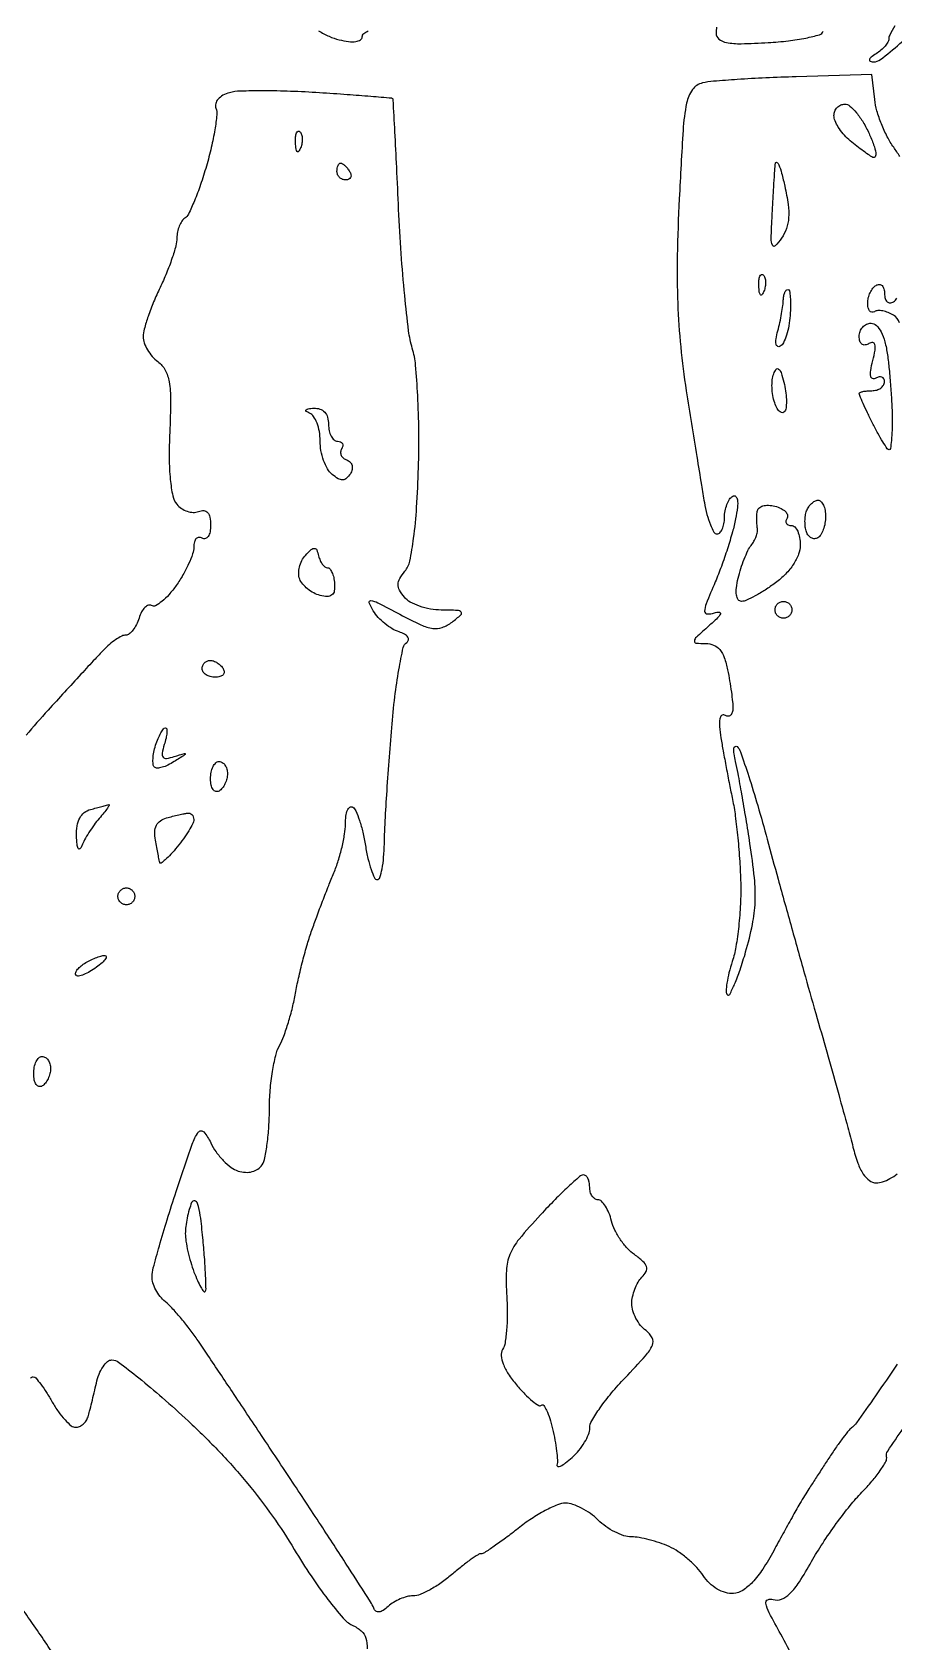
# Model space of a CAD drawing. Extents: x 0 to 102, y 0 to 135.
# Drawn here: x 46.43 to 55.08, y 51.65 to 67.81 of the extents above; entities that cross this region are included whole.
import ezdxf

# ---------------------------------------------------------------- set-up
doc = ezdxf.new("R2010")
doc.units = 0
doc.header["$MEASUREMENT"] = 0

msp = doc.modelspace()

# ---------------------------------------------------------------- linework, layer by layer
for points in [[(53.30326, 67.862001, 0.042659), (53.298, 67.800461, 0.227609), (53.326741, 67.740595, 0.124594), (53.402436, 67.70609, 0.050309), (53.54867, 67.694476, 0.009058), (53.821884, 67.705244, 0.014704), (54.024659, 67.722912, 0.022017), (54.200126, 67.751291, 0.018236), (54.337714, 67.785084, 0.24783), (54.373849, 67.819647, -0.216943)], [(55.092036, 67.874335, 0.010131), (55.042082, 67.780565, 0.117349), (55.032431, 67.740364, -0.136122), (55.023746, 67.70929, -0.042612), (54.995062, 67.669809, -0.039004), (54.953973, 67.629215, -0.034428), (54.9054, 67.59361, 0.022286), (54.854212, 67.557964, 0.164436), (54.837837, 67.533612, 0.404588), (54.846505, 67.517853, 0.071783), (54.883188, 67.512095, 0.173005), (54.947908, 67.534281, 0.006889), (55.14382, 67.694872, 0.011444), (55.372314, 67.896619, 0.007772)], [(49.304724, 67.823884, 0.029191), (49.412342, 67.76839, 0.043947), (49.51215, 67.734216, 0.028734), (49.60688, 67.716527, 0.06263), (49.680666, 67.716376, 0.104926), (49.727588, 67.73256, 0.263233), (49.7448, 67.762988, -0.22098), (49.760132, 67.795984, -0.077222), (49.80596, 67.823875, -0.058719)], [(55.143947, 66.561372, 0.015673), (55.082003, 66.654403, -0.03613), (55.01794, 66.759707, -0.023906), (54.959347, 66.888651, -0.024081), (54.914227, 67.020138, -0.042325), (54.891653, 67.132763), (54.8631, 67.3839), (54.1017, 67.362147, 0.004217), (53.797129, 67.350875, 0.005108), (53.511683, 67.334975, 0.004356), (53.271947, 67.317065, 0.034734), (53.162332, 67.300193, 0.183598), (53.061433, 67.233318, 0.106341), (53.00261, 67.098141, 0.034141), (52.966944, 66.825978, 0.003057), (52.928396, 66.137546, 0.008036), (52.909107, 65.566231, 0.013571), (52.913641, 65.087092, 0.015214), (52.942938, 64.650647, 0.014667), (52.998929, 64.2114, 0.000554), (53.051398, 63.880436, 0.000559), (53.104443, 63.550595, 0.000544), (53.151282, 63.263382, 0.002269), (53.180484, 63.09045, 0.021143), (53.206915, 62.968892, 0.032184), (53.240966, 62.866392, 0.03354), (53.277264, 62.791656, 0.269132), (53.309069, 62.7732, 0.208514), (53.337182, 62.785457, 0.082059), (53.361, 62.821436, 0.062521), (53.377204, 62.874543, 0.04284), (53.3826, 62.937407, -0.046211), (53.388772, 63.00404, -0.046014), (53.407077, 63.068506, -0.050004), (53.433962, 63.121621, -0.112657), (53.465926, 63.153113, -0.332665), (53.495082, 63.150519, -0.180435), (53.512688, 63.116926, -0.061536), (53.512902, 63.040778, -0.018221), (53.494699, 62.925456, -0.020564), (53.463199, 62.793372, -0.009453), (53.411899, 62.624023, -0.009344), (53.351138, 62.447629, -0.012768), (53.289434, 62.291309, 0.005039), (53.198928, 62.072012, 0.089428), (53.18356, 61.997336, 0.415537), (53.208988, 61.970747, 0.081083), (53.281811, 61.98114, -0.077228), (53.33027, 61.988435, -0.537518), (53.34109, 61.971907, -0.099519), (53.311875, 61.929673, -0.011029), (53.225178, 61.849681, 0.005778), (53.100716, 61.737242, 0.163044), (53.080081, 61.699587, 0.439308), (53.096548, 61.677917, 0.023292), (53.193453, 61.6734, -0.098774), (53.273529, 61.657425, -0.120831), (53.334848, 61.61231, -0.089542), (53.380538, 61.532025, -0.035359), (53.414325, 61.409025, -0.007804), (53.434566, 61.29891, -0.007485), (53.451668, 61.186673, -0.007441), (53.463794, 61.087247, -0.026626), (53.4672, 61.023332, -0.071909), (53.46104, 60.980721, -0.147614), (53.442723, 60.952779, -0.188998), (53.415547, 60.943657, -0.126627), (53.383874, 60.953513, 0.332591), (53.354192, 60.950876, 0.171218), (53.33528, 60.916332, 0.062074), (53.332391, 60.839861, 0.019429), (53.346726, 60.725856, 0.003768), (53.369424, 60.594786, 0.001883), (53.400013, 60.429297, 0.001869), (53.432965, 60.258214, 0.002757), (53.463281, 60.1083, -0.018728), (53.491144, 59.943608, -0.008122), (53.516398, 59.72284, -0.008024), (53.53569, 59.486958, -0.010564), (53.545278, 59.271294, -0.01768), (53.542721, 59.059165, -0.014678), (53.525408, 58.83408, -0.014931), (53.497303, 58.628669, -0.038252), (53.461318, 58.483076, 0.017672), (53.428034, 58.368807, 0.02513), (53.407245, 58.265105, 0.023132), (53.398704, 58.181109, 0.213268), (53.411462, 58.147738, 0.509223), (53.435828, 58.151586, 0.016946), (53.484364, 58.255136, 0.019616), (53.53913, 58.398373, 0.010765), (53.595431, 58.577557, 0.020543), (53.663527, 58.853634, 0.040232), (53.690692, 59.078303, 0.035581), (53.683091, 59.321658, 0.012825), (53.638861, 59.6653, 0.002519), (53.59887, 59.91519, 0.002672), (53.557117, 60.159794, 0.002545), (53.518967, 60.370035, 0.012253), (53.493723, 60.489, -0.02147), (53.47879, 60.566367, -0.063724), (53.477687, 60.620291, -0.225306), (53.490152, 60.640621, -0.343939), (53.509801, 60.638948, -0.124188), (53.543885, 60.58649, -0.00383), (53.62589, 60.340194, -0.007303), (53.716679, 60.045809, -0.004965), (53.811751, 59.708348, 0.001235), (53.921177, 59.308533, 0.000685), (54.056564, 58.821219, 0.000683), (54.195022, 58.328083, 0.001102), (54.31439, 57.9087, -0.001027), (54.423364, 57.52605, -0.001051), (54.529935, 57.145846, -0.001018), (54.621099, 56.81535, -0.004406), (54.673094, 56.61855, 0.023763), (54.722206, 56.458083, 0.057901), (54.777058, 56.347426, 0.087644), (54.838255, 56.281829, 0.162726), (54.906541, 56.259, 0.082861), (54.970268, 56.269634, 0.042028), (55.044901, 56.30249, 0.040239), (55.118163, 56.350398, 0.047694)], [(55.117867, 54.439427, -0.003296), (54.898562, 54.12108, -0.001234), (54.707601, 53.849183, -0.081816), (54.667675, 53.808664, 0.063628), (54.634347, 53.777203, 0.008712), (54.57486, 53.702072, 0.009895), (54.507378, 53.61, 0.008217), (54.439172, 53.5095, 0.000872), (54.369255, 53.402336, 0.000767), (54.296627, 53.290216, 0.00077), (54.231396, 53.188834, 0.002319), (54.187326, 53.119401, 0.010247), (54.140668, 53.041638, 0.002049), (54.060863, 52.900897, 0.002165), (53.969339, 52.736273, 0.002018), (53.877053, 52.566957, -0.020671), (53.766754, 52.381411, -0.044061), (53.663774, 52.250283, -0.059869), (53.566443, 52.168734, -0.126321), (53.473779, 52.137357, -0.09097), (53.394046, 52.145861, -0.06125), (53.309866, 52.182452, -0.057309), (53.231401, 52.241716, -0.057409), (53.168489, 52.317211, 0.044088), (53.10444, 52.398363, 0.027029), (53.016085, 52.482418, 0.026987), (52.918832, 52.55673, 0.042771), (52.827533, 52.608161, 0.024759), (52.733385, 52.645549, 0.019176), (52.627654, 52.677119, 0.019544), (52.526491, 52.69897, 0.043439), (52.448019, 52.7058, -0.079343), (52.372574, 52.717848, -0.03794), (52.281631, 52.755502, -0.036381), (52.190534, 52.810248, -0.042911), (52.1136, 52.875, 0.041107), (52.037228, 52.93975, 0.035834), (51.947817, 52.994497, 0.037508), (51.859303, 53.032214, 0.08214), (51.786833, 53.0442, 0.098408), (51.705567, 53.028049, 0.024171), (51.581737, 52.969646, 0.023816), (51.443732, 52.887547, 0.021808), (51.3099, 52.7904, -0.007336), (51.183777, 52.693154, -0.010557), (51.069127, 52.611123, -0.006629), (50.971423, 52.546175, -0.143836), (50.938717, 52.536497, 0.145113), (50.907455, 52.527161, 0.009849), (50.829915, 52.474326, 0.013458), (50.739025, 52.405983, 0.009657), (50.641091, 52.324997, -0.025308), (50.536769, 52.244087, -0.026718), (50.426622, 52.175698, -0.027623), (50.32597, 52.127451, -0.098252), (50.256161, 52.1136, 0.062243), (50.194718, 52.105921, 0.037464), (50.124979, 52.082536, 0.037005), (50.058058, 52.048339, 0.052521), (50.004945, 52.00785, -0.040517), (49.954622, 51.967547, -0.118674), (49.913289, 51.95208, -0.195871), (49.881866, 51.960609, -0.14132), (49.85999, 51.990105, 0.052993), (49.828721, 52.052707, 0.000791), (49.607242, 52.397703, 0.002138), (49.347561, 52.797042, 0.00141), (49.045715, 53.254092, 0.000334), (48.733389, 53.723445, 0.00041), (48.44122, 54.161092, 0.000339), (48.195099, 54.528568, 0.002986), (48.085165, 54.690371, 0.013386), (48.006453, 54.798433, 0.011493), (47.918079, 54.907877, 0.011643), (47.833216, 55.003556, 0.032319), (47.767915, 55.065293, -0.053434), (47.715381, 55.119328, -0.044189), (47.671609, 55.186693, -0.046012), (47.642414, 55.256536, -0.083837), (47.634013, 55.317609, -0.056741), (47.646681, 55.405008, -0.004734), (47.707101, 55.626089, -0.006263), (47.785188, 55.888943, -0.004794), (47.876907, 56.1744, -0.002732), (48.037068, 56.648255, -0.071791), (48.098287, 56.767372, -0.483214), (48.153202, 56.770256, -0.071241), (48.223933, 56.662476, 0.04452), (48.277713, 56.570162, 0.038343), (48.349485, 56.483753, 0.040148), (48.427428, 56.415286, 0.083489), (48.499201, 56.378473, 0.063109), (48.571594, 56.365204, 0.077073), (48.640033, 56.371975, 0.085378), (48.697657, 56.397902, 0.103588), (48.738866, 56.440297, 0.092544), (48.767227, 56.511259, 0.016313), (48.790621, 56.653479, 0.017181), (48.807072, 56.824221, 0.014704), (48.812905, 57.004812, -0.019722), (48.820769, 57.190538, -0.019214), (48.843251, 57.376702, -0.019525), (48.87564, 57.538434, -0.065126), (48.914391, 57.639312, 0.035961), (48.957051, 57.733584, 0.01401), (49.002759, 57.869223, 0.013784), (49.04423, 58.019393, 0.016645), (49.074522, 58.1625, -0.012052), (49.105057, 58.313588, -0.007598), (49.147616, 58.488474, -0.007628), (49.194728, 58.659261, -0.013879), (49.23918, 58.797, -0.004201), (49.287664, 58.930515, -0.002546), (49.347169, 59.08773, -0.00255), (49.407821, 59.243175, -0.004489), (49.459749, 59.37092, 0.023167), (49.504113, 59.492929, 0.01773), (49.541569, 59.629882, 0.018041), (49.567494, 59.760848, 0.039859), (49.5756, 59.862363, -0.033005), (49.580806, 59.941147, -0.070097), (49.597187, 59.999893, -0.135402), (49.621292, 60.029637, -0.302265), (49.649088, 60.030568, -0.154052), (49.680785, 59.993804, -0.021409), (49.716972, 59.898536, -0.022848), (49.750776, 59.7785, -0.017567), (49.776987, 59.644875, 0.017404), (49.802523, 59.514469, 0.027136), (49.834419, 59.404556, 0.025467), (49.867918, 59.322504, 0.290875), (49.89609, 59.3046, 0.328997), (49.921722, 59.323513, 0.026234), (49.943582, 59.410218, 0.02745), (49.9599, 59.526325, 0.016916), (49.966923, 59.66415, -0.009078), (49.973641, 59.854698, -0.002499), (49.991148, 60.154169, -0.002525), (50.014396, 60.493329, -0.002636), (50.040763, 60.8274, -0.009058), (50.072733, 61.139293, -0.013448), (50.112998, 61.410935, -0.008508), (50.156019, 61.633348, -0.198817), (50.191608, 61.685301, 0.191672), (50.209138, 61.710151, 0.21964), (50.203496, 61.738446, 0.114113), (50.170724, 61.766863, 0.044971), (50.115319, 61.790106, -0.059363), (50.046954, 61.821122, -0.034589), (49.973238, 61.873046, -0.034125), (49.905627, 61.936163, -0.048361), (49.855531, 62.001395, -0.044398), (49.814291, 62.082681, -0.573086), (49.83109, 62.104325, -0.086069), (49.900128, 62.082839, -0.003812), (50.123213, 61.966396, 0.012818), (50.33446, 61.86093, 0.072588), (50.454624, 61.824744, 0.125951), (50.547824, 61.834378, 0.073851), (50.646773, 61.888565, 0.016081), (50.736029, 61.960834, 0.420869), (50.73774, 61.988722, 0.202642), (50.702007, 62.005347, 0.006363), (50.537709, 62.009109, -0.042522), (50.428686, 62.019516, -0.039224), (50.319904, 62.048287, -0.041587), (50.226973, 62.089798, -0.093988), (50.1678, 62.1387, -0.04733), (50.119847, 62.209074, -0.131174), (50.105572, 62.266737, -0.126627), (50.121734, 62.325114, -0.042707), (50.172516, 62.398183, 0.122727), (50.222233, 62.501502, 0.018321), (50.261021, 62.73073, 0.017097), (50.291021, 63.0397, 0.008265), (50.309325, 63.436661, 0.009656), (50.313096, 63.805039, 0.010527), (50.302314, 64.162804, 0.010051), (50.280516, 64.468088, 0.050097), (50.24786, 64.636529, -0.041864), (50.210705, 64.81264, -0.006488), (50.171087, 65.167212, -0.007194), (50.135723, 65.587676, -0.006203), (50.110415, 66.0303, 0.000818), (50.090818, 66.452819, 0.001342), (50.07268, 66.810482, 0.000117), (50.055497, 67.130827, 0.166342), (50.051054, 67.141839, 0.196391), (50.040805, 67.147042, 0.000305), (49.830881, 67.164156, 0.002321), (49.594523, 67.182175, 0.001423), (49.315786, 67.201327, 0.007336), (49.025075, 67.21619, 0.008806), (48.751245, 67.221339, 0.007729), (48.521098, 67.218055, 0.056573), (48.41219, 67.202402, 0.059614), (48.346024, 67.176367, 0.088934), (48.297458, 67.137784, 0.11443), (48.273119, 67.092609, 0.159511), (48.2754, 67.04708, -0.118221), (48.284336, 66.979289, -0.014778), (48.264397, 66.831212, -0.01673), (48.229075, 66.654103, -0.013151), (48.179398, 66.46478, -0.011705), (48.120893, 66.279799, -0.015873), (48.058929, 66.115911, -0.012789), (48.000367, 65.984348, -0.1442), (47.962651, 65.942271, 0.108644), (47.932339, 65.912877, 0.050804), (47.906821, 65.864198, 0.046985), (47.889458, 65.805456, 0.048413), (47.8836, 65.745098, -0.066318), (47.873035, 65.665794, -0.015582), (47.833897, 65.537476, -0.015784), (47.779168, 65.391532, -0.014936), (47.7144, 65.246577, 0.014412), (47.649631, 65.102027, 0.015459), (47.594902, 64.957295, 0.01516), (47.555655, 64.830544, 0.067594), (47.5452, 64.753563, 0.084944), (47.555901, 64.691032, 0.04806), (47.588385, 64.621126, 0.04619), (47.635968, 64.554947, 0.055995), (47.692214, 64.503253, -0.11246), (47.765451, 64.41898, -0.081501), (47.805745, 64.300889, -0.043828), (47.820297, 64.116096, -0.009287), (47.811375, 63.792821, 0.013056), (47.806175, 63.533546, 0.022894), (47.817292, 63.319281, 0.025453), (47.841831, 63.155267, 0.123958), (47.882046, 63.071173, 0.073427), (47.92874, 63.02926, 0.066589), (47.987089, 63.000937, 0.070014), (48.047772, 62.98995, 0.101783), (48.101285, 62.99878, -0.105931), (48.154147, 63.007058, -0.200754), (48.192264, 62.988552, -0.138042), (48.215096, 62.94107, -0.043496), (48.222, 62.861858, -0.045252), (48.215963, 62.795288, -0.098486), (48.197149, 62.747801, -0.176605), (48.169376, 62.726792, -0.216175), (48.1374, 62.7309, 0.151072), (48.105315, 62.739219, 0.191593), (48.077651, 62.726707, 0.131121), (48.058957, 62.693022, 0.061556), (48.0528, 62.643203, -0.082038), (48.041185, 62.57289, -0.024755), (48.001197, 62.47187, -0.024074), (47.944367, 62.361243, -0.024025), (47.877131, 62.256515, -0.026341), (47.804593, 62.165228, -0.040556), (47.731903, 62.095359, -0.048038), (47.668643, 62.053136, -0.267658), (47.629422, 62.054334, 0.226653), (47.597726, 62.057764, 0.112097), (47.562654, 62.035715, 0.075356), (47.529257, 61.99047, 0.044557), (47.50329, 61.928428, -0.039423), (47.476773, 61.863205, -0.049463), (47.441911, 61.808063, -0.057809), (47.404409, 61.770012, -0.170932), (47.370299, 61.758, 0.120751), (47.330357, 61.748211, 0.028685), (47.271087, 61.712841, 0.027862), (47.205821, 61.663113, 0.024359), (47.14335, 61.604269, 0.004449), (47.061414, 61.517659, 0.000933), (46.919654, 61.364546, 0.000978), (46.755861, 61.186272, 0.000926), (46.589731, 61.004068, 0.008702), (46.36942, 60.75289, 0.05756)], [(55.139407, 64.891204, 0.181312), (55.078639, 64.970019, 0.045303), (55.026639, 64.996087, 0.048746), (54.972044, 65.011594, 0.054269), (54.922957, 65.01508, 0.129731), (54.888289, 65.004525, -0.179761), (54.862743, 64.999404, -0.187901), (54.840625, 65.012344, -0.115014), (54.825656, 65.044061, -0.053034), (54.8208, 65.089714, -0.059645), (54.827075, 65.142134, -0.050746), (54.845651, 65.194696, -0.053126), (54.873006, 65.239589, -0.091204), (54.9054, 65.2689, -0.146489), (54.937497, 65.27753, -0.191582), (54.965149, 65.265617, -0.134005), (54.983828, 65.232914, -0.063222), (54.99, 65.1843, 0.068228), (54.996622, 65.135995, 0.142139), (55.016466, 65.103981, 0.190532), (55.045876, 65.093013, 0.1343), (55.080096, 65.103097, 0.140663), (55.113723, 65.140093, 0.048627)], [(46.415628, 54.298438, -0.262388), (46.441571, 54.312665, -0.217961), (46.466267, 54.301015, -0.014389), (46.516484, 54.237891, -0.01872), (46.573249, 54.155941, -0.012757), (46.631815, 54.058865, 0.025267), (46.693676, 53.961897, 0.03258), (46.760384, 53.879997, 0.03423), (46.822811, 53.821405, 0.173014), (46.86712, 53.8056, 0.105046), (46.904415, 53.813523, 0.072226), (46.941093, 53.836664, 0.068202), (46.971607, 53.87093, 0.073258), (46.990889, 53.91135, 0.011017), (47.006776, 53.967269, 0.003177), (47.028873, 54.054377, 0.003194), (47.052539, 54.152923, 0.003398), (47.074446, 54.24975, -0.04087), (47.101736, 54.338791, -0.053392), (47.141476, 54.414059, -0.064304), (47.186885, 54.46574, -0.18235), (47.231048, 54.4824, -0.16364), (47.296957, 54.460236, -0.006513), (47.499778, 54.302228, -0.010889), (47.736661, 54.104063, -0.007426), (47.997549, 53.86905, -0.015628), (48.311996, 53.558371, -0.017504), (48.594294, 53.239842, -0.018127), (48.844497, 52.913375, -0.019801), (49.062712, 52.5789, 0.012846), (49.23048, 52.313765, 0.016022), (49.400257, 52.0769, 0.01432), (49.55295, 51.889068, 0.107193), (49.644076, 51.820365, -0.071145), (49.734627, 51.761748, -0.141424), (49.780588, 51.690556, -0.089491), (49.792858, 51.58318, -0.017873)], [(54.077523, 51.474769, 0.019024), (53.947837, 51.729056, -0.006849), (53.832081, 51.942995, -0.067468), (53.797276, 52.039081, -0.366851), (53.816396, 52.074892, -0.172815), (53.872687, 52.076858, 0.175805), (53.954546, 52.080194, 0.098161), (54.038753, 52.135903, 0.054338), (54.134823, 52.254205, 0.015348), (54.257646, 52.45781, -0.016876), (54.368935, 52.641026, -0.012032), (54.505225, 52.838681, -0.012168), (54.644473, 53.02107, -0.025258), (54.763438, 53.154834, 0.018), (54.86387, 53.264513, 0.024546), (54.945662, 53.370701, 0.022895), (55.003235, 53.462233, 0.184733), (55.010541, 53.510459, -0.205415), (55.021511, 53.567446, -0.004981), (55.177511, 53.792877, -0.01005)], [(46.678343, 51.471693, 0.005452), (46.560758, 51.6516, 0.004839), (46.434578, 51.836245, 0.004862), (46.317786, 52.000229, 0.014838)]]:
    msp.add_lwpolyline(points, format="xyb")
for points in [[(54.591674, 67.0878, -0.181343), (54.64253, 67.068728, -0.040921), (54.708017, 67.001385, -0.037321), (54.775224, 66.906248, -0.028722), (54.834287, 66.793621, -0.017175), (54.880908, 66.680593, -0.049364), (54.902553, 66.598644, -0.156521), (54.896666, 66.559945, -0.429338), (54.873063, 66.552689, -0.023422), (54.826678, 66.581749, -0.008211), (54.762788, 66.627643, -0.008132), (54.694066, 66.680498, -0.009424), (54.63045, 66.73308, -0.039716), (54.5738, 66.790135, -0.037877), (54.52589, 66.856301, -0.040288), (54.492794, 66.921377, -0.097795), (54.4824, 66.974012, -0.094979), (54.490725, 67.017445, -0.096898), (54.514499, 67.054375, -0.098841), (54.549977, 67.079097, -0.103252)], [(49.119113, 66.811087, -0.126455), (49.135461, 66.783429, -0.060344), (49.142158, 66.742372, -0.05415), (49.138992, 66.695203, -0.051402), (49.125791, 66.648938, -0.054073), (49.107048, 66.613687, -0.470617), (49.09163, 66.612228, -0.168741), (49.079674, 66.636911, -0.018894), (49.074679, 66.70005, -0.028489), (49.075609, 66.758947, -0.077125), (49.084976, 66.799554, -0.208169), (49.100597, 66.814997, -0.296942)], [(49.528307, 66.4956, -0.151918), (49.546135, 66.490055, -0.038439), (49.570014, 66.470749, -0.035638), (49.595143, 66.443383, -0.029505), (49.6179, 66.411, -0.082592), (49.631141, 66.378674, -0.161196), (49.628509, 66.351251, -0.182303), (49.610621, 66.333023, -0.108972), (49.580593, 66.3264, -0.093332), (49.546393, 66.33284, -0.09642), (49.517318, 66.351251, -0.099167), (49.497858, 66.37872, -0.105053), (49.491, 66.411, -0.042167), (49.493736, 66.443389, -0.061769), (49.501959, 66.470749, -0.081139), (49.514041, 66.489301, -0.210953)], [(53.988799, 66.263152, -0.020193), (54.021914, 66.08111, -0.050884), (54.027011, 65.946627, -0.067729), (54.005227, 65.838639, -0.069288), (53.955461, 65.741308, -0.039444), (53.892823, 65.665393, -0.542824), (53.863787, 65.671054, -0.104272), (53.851902, 65.73795, -0.004656), (53.861641, 65.973756, -0.001577), (53.870276, 66.134266, -0.001725), (53.879683, 66.289962, -0.001612), (53.88862, 66.4231, -0.008625), (53.894979, 66.4956, -0.55173), (53.908808, 66.502412, -0.160495), (53.928042, 66.479665, -0.030722), (53.956877, 66.393286, -0.010113)], [(53.772113, 65.372888, -0.126455), (53.788461, 65.345229, -0.060344), (53.795158, 65.304172, -0.05415), (53.791992, 65.257003, -0.051402), (53.778791, 65.210737, -0.054073), (53.760048, 65.175487, -0.470617), (53.74463, 65.174028, -0.168741), (53.732674, 65.198711, -0.018894), (53.727679, 65.26185, -0.028489), (53.728609, 65.320747, -0.077125), (53.737976, 65.361354, -0.208169), (53.753597, 65.376797, -0.296942)], [(54.018444, 65.2266, -0.359842), (54.034532, 65.2133, -0.024473), (54.043443, 65.150157, -0.026146), (54.046719, 65.06614, -0.015688), (54.042259, 64.966368, -0.026664), (54.02883, 64.863146, -0.031976), (54.004919, 64.768157, -0.033642), (53.974971, 64.692695, -0.144026), (53.942988, 64.657039, -0.270547), (53.917126, 64.656389, -0.230779), (53.9012, 64.678989, -0.080181), (53.901188, 64.732795, -0.02542), (53.918018, 64.811521, 0.010911), (53.938956, 64.897219, 0.009969), (53.956828, 64.986363, 0.010027), (53.969604, 65.066612, 0.031735), (53.973645, 65.12085, -0.039354), (53.977282, 65.161342, -0.058179), (53.987281, 65.195536, -0.076118), (54.001651, 65.218836, -0.22)], [(54.855664, 64.8882, -0.197128), (54.90812, 64.866683, -0.079104), (54.95495, 64.803042, -0.055832), (54.993216, 64.702888, -0.02868), (55.019421, 64.57095, -0.010129), (55.036612, 64.426513, -0.006004), (55.051545, 64.2537, -0.006007), (55.062305, 64.08087, -0.010282), (55.066581, 63.93645, -0.009916), (55.065268, 63.814812, -0.016432), (55.058757, 63.712392, -0.010353), (55.049154, 63.630725, -0.374417), (55.03592, 63.6192, -0.249297), (55.017765, 63.628852, -0.008816), (54.973144, 63.697572, -0.014473), (54.922731, 63.783748, -0.009409), (54.869296, 63.885998, -0.004086), (54.818298, 63.990352, -0.00599), (54.775297, 64.083031, -0.003068), (54.74038, 64.162004, -0.102902), (54.7362, 64.182098, -0.305901), (54.743875, 64.193469, -0.039124), (54.773477, 64.202792, -0.034977), (54.814464, 64.209281, -0.021774), (54.8631, 64.2114, 0.06887), (54.911603, 64.218113, 0.085131), (54.952723, 64.237718, 0.099915), (54.980218, 64.266828, 0.140337), (54.99, 64.300993, 0.114978), (54.983054, 64.330798, 0.185132), (54.964153, 64.348293, 0.156436), (54.935648, 64.3503, 0.07854), (54.902009, 64.336204, -0.221137), (54.870175, 64.33242, -0.278369), (54.851173, 64.35449, -0.084412), (54.851207, 64.414017, -0.019228), (54.872047, 64.51303, 0.016886), (54.894964, 64.619431, 0.10077), (54.893693, 64.675888, 0.336712), (54.871748, 64.694293, 0.151612), (54.833138, 64.684326, -0.101728), (54.794516, 64.670192, -0.19927), (54.763288, 64.67801, -0.16596), (54.742924, 64.707575, -0.068666), (54.7362, 64.756307, -0.08938), (54.745274, 64.806663, -0.09514), (54.771293, 64.849456, -0.099851), (54.810088, 64.878087, -0.109616)], [(53.978728, 64.296, -0.025699), (53.996197, 64.209236, -0.027838), (54.004081, 64.123426, -0.028857), (54.002481, 64.049805, -0.106558), (53.98918, 64.005515, -0.233392), (53.96756, 63.990464, -0.213835), (53.941285, 63.997786, -0.096725), (53.912752, 64.03272, -0.037438), (53.887314, 64.090115, -0.043376), (53.86851, 64.162057, -0.033261), (53.860195, 64.242924, -0.034122), (53.862689, 64.320208, -0.065116), (53.876862, 64.3806, -0.072052), (53.901978, 64.426094, -0.427393), (53.926144, 64.428879, -0.141895), (53.950744, 64.392597, -0.015965)], [(49.25835, 64.035521, -0.092633), (49.320537, 64.026779, -0.127577), (49.367579, 63.996081, -0.11638), (49.396576, 63.943888, -0.06896), (49.4064, 63.873, 0.050979), (49.413018, 63.808258, 0.070927), (49.432718, 63.753502, 0.09101), (49.461794, 63.716688, 0.182172), (49.495993, 63.7038, -0.096615), (49.526489, 63.697852, -0.174358), (49.545221, 63.681071, -0.171257), (49.549167, 63.655952, -0.092807), (49.537766, 63.626426, 0.120726), (49.527373, 63.594346, 0.129238), (49.533399, 63.561978, 0.116487), (49.555464, 63.5343, 0.086233), (49.590051, 63.515683, -0.118469), (49.623649, 63.494731, -0.132613), (49.642349, 63.461588, -0.118537), (49.642925, 63.420486, -0.083095), (49.625347, 63.377449, -0.068045), (49.587602, 63.331665, -0.180418), (49.548961, 63.315851, -0.143679), (49.503219, 63.327723, -0.038366), (49.441168, 63.371651, -0.091529), (49.395371, 63.42652, -0.042803), (49.356864, 63.511057, -0.040493), (49.330622, 63.609338, -0.045026), (49.3218, 63.707109, 0.041663), (49.313987, 63.800712, 0.048957), (49.290736, 63.886595, 0.055928), (49.256645, 63.953053, 0.151535), (49.21605, 63.986171, -0.051902), (49.182376, 64.004013, -0.449116), (49.180343, 64.018909, -0.185333), (49.201958, 64.030596, -0.021021)], [(53.889248, 63.051762, -0.047293), (53.950323, 63.029447, -0.082294), (53.994461, 62.998662, -0.124503), (54.015205, 62.964815, -0.21724), (54.011156, 62.932782, 0.096763), (54.00037, 62.904183, 0.174471), (54.004745, 62.879826, 0.171137), (54.023759, 62.863529, 0.092667), (54.054407, 62.8578, -0.20491), (54.088652, 62.843151, -0.083394), (54.117682, 62.800345, -0.063641), (54.13742, 62.737083, -0.043858), (54.144, 62.66221, -0.091239), (54.126948, 62.569542, -0.054504), (54.075759, 62.469476, -0.048456), (53.996054, 62.370626, -0.039706), (53.893626, 62.28151, -0.015688), (53.791195, 62.210639, -0.018838), (53.690468, 62.150776, -0.017813), (53.602979, 62.107111, -0.107234), (53.553614, 62.0964, -0.247637), (53.521158, 62.113525, -0.114095), (53.503256, 62.15933, -0.066354), (53.502313, 62.232706, -0.028716), (53.519553, 62.32905, -0.018894), (53.546406, 62.425224, -0.017405), (53.581101, 62.521807, -0.017708), (53.618061, 62.605675, -0.053616), (53.651034, 62.658545, 0.03989), (53.679119, 62.700946, 0.037338), (53.700825, 62.748196, 0.039569), (53.7136, 62.793145, 0.094128), (53.71395, 62.827745, -0.027279), (53.709664, 62.862401, -0.012767), (53.707721, 62.907583, -0.012608), (53.708091, 62.955183, -0.017267), (53.710982, 62.99793, -0.181347), (53.727956, 63.032118, -0.114975), (53.766959, 63.054565, -0.084264), (53.823429, 63.061668, -0.053246)], [(54.322251, 63.1116, -0.204213), (54.351126, 63.099294, -0.083649), (54.375608, 63.063364, -0.063859), (54.39225, 63.010252, -0.044058), (54.3978, 62.947393, -0.043058), (54.392075, 62.881031, -0.044476), (54.375071, 62.817374, -0.048612), (54.350128, 62.765348, -0.118809), (54.320426, 62.735366, -0.129572), (54.288055, 62.725499, -0.128304), (54.254893, 62.732812, -0.111093), (54.225989, 62.75684, -0.080276), (54.205988, 62.793823, -0.052498), (54.19462, 62.842232, -0.033604), (54.191235, 62.899945, -0.0336), (54.195614, 62.957604, -0.052406), (54.207813, 63.00585, -0.058433), (54.22831, 63.046288, -0.059814), (54.257471, 63.080536, -0.066129), (54.290471, 63.103792, -0.121044)], [(49.306853, 62.553377, 0.045626), (49.321783, 62.508007, 0.057056), (49.343912, 62.469632, 0.068096), (49.369474, 62.443431, 0.166967), (49.3946, 62.4348, -0.224243), (49.418632, 62.423451, -0.065769), (49.440787, 62.387883, -0.052029), (49.458001, 62.336243, -0.035667), (49.467025, 62.275082, -0.056781), (49.464231, 62.202081, -0.185804), (49.440681, 62.160866, -0.182513), (49.395232, 62.145642, -0.054539), (49.32168, 62.156519, -0.05816), (49.257974, 62.181372, -0.047105), (49.196656, 62.221747, -0.048794), (49.146643, 62.270628, -0.083425), (49.117063, 62.320782, -0.09167), (49.106751, 62.376322, -0.059826), (49.114495, 62.441225, -0.057683), (49.138085, 62.505152, -0.068777), (49.174661, 62.557922, -0.019726), (49.233264, 62.616822, -0.19825), (49.26509, 62.628694, -0.295942), (49.288139, 62.61259, -0.039718)], [(53.9748, 62.0964, -0.099038), (54.007087, 62.089941, -0.097945), (54.034549, 62.071549, -0.097945), (54.052941, 62.044087, -0.099038), (54.0594, 62.0118, -0.099038), (54.052941, 61.979513, -0.097945), (54.034549, 61.952051, -0.097945), (54.007087, 61.933659, -0.099038), (53.9748, 61.9272, -0.099038), (53.942513, 61.933659, -0.097945), (53.915051, 61.952051, -0.097945), (53.896659, 61.979513, -0.099038), (53.8902, 62.0118, -0.099038), (53.896659, 62.044087, -0.097945), (53.915051, 62.071549, -0.097945), (53.942513, 62.089941, -0.099038)], [(48.217007, 61.5042, -0.089642), (48.251319, 61.497999, -0.053229), (48.288589, 61.479349, -0.051032), (48.322995, 61.451961, -0.06081), (48.3489, 61.4196, -0.139169), (48.358032, 61.387482, -0.191142), (48.347083, 61.359851, -0.138808), (48.315961, 61.341198, -0.066118), (48.269293, 61.335, -0.062283), (48.218862, 61.341306, -0.080552), (48.176144, 61.359851, -0.097988), (48.147554, 61.387335, -0.153634), (48.1374, 61.4196, -0.092995), (48.143459, 61.451895, -0.096318), (48.160785, 61.479349, -0.099231), (48.186633, 61.497723, -0.105429)], [(47.768102, 60.8274, -0.374487), (47.780887, 60.816263, -0.051047), (47.782251, 60.777854, -0.038666), (47.77437, 60.723422, -0.021565), (47.756869, 60.658732, 0.028568), (47.734806, 60.572405, 0.225188), (47.744755, 60.533425, 0.263736), (47.779599, 60.520223, 0.037591), (47.856918, 60.53822, -0.001788), (47.960931, 60.570425, -0.509085), (47.967188, 60.565717, -0.250267), (47.961441, 60.555358, -0.001203), (47.856105, 60.487633, -0.030981), (47.793787, 60.453016, -0.043518), (47.734232, 60.430727, -0.051079), (47.68522, 60.42236, -0.216387), (47.65803, 60.43257, -0.17357), (47.64472, 60.460719, -0.038232), (47.643551, 60.514994, -0.035448), (47.651946, 60.581402, -0.027685), (47.670076, 60.651825, -0.020503), (47.694502, 60.719086, -0.029977), (47.721858, 60.775825, -0.029964), (47.748453, 60.817397, -0.239893)], [(48.3066, 60.489, -0.142666), (48.338861, 60.479604, -0.09965), (48.366349, 60.45319, -0.08433), (48.384867, 60.413691, -0.067639), (48.3912, 60.367093, -0.061875), (48.384925, 60.316583, -0.051278), (48.366349, 60.265637, -0.053305), (48.338988, 60.221862, -0.08825), (48.3066, 60.1929, -0.202618), (48.274611, 60.187942, -0.181468), (48.246851, 60.207142, -0.104212), (48.228052, 60.251731, -0.047867), (48.222, 60.314807, -0.0466), (48.228227, 60.381478, -0.066561), (48.246851, 60.437831, -0.086673), (48.274284, 60.475851, -0.195654)], [(47.198762, 60.056186, -0.660125), (47.203555, 60.050293, -0.029158), (47.185074, 60.019628, -0.019725), (47.151195, 59.974136, -0.009268), (47.104051, 59.91795, 0.020859), (47.051251, 59.851975, 0.016194), (46.999258, 59.776113, 0.016473), (46.955334, 59.702084, 0.037571), (46.928418, 59.643, -0.108006), (46.909778, 59.61376, -0.503883), (46.893085, 59.616205, -0.0993), (46.880379, 59.658178, -0.016628), (46.875079, 59.742547, -0.04678), (46.881512, 59.842921, -0.083281), (46.907777, 59.921211, -0.1021), (46.953335, 59.976036, -0.104968), (47.01645, 60.007683, 0.000498), (47.075647, 60.023216, 0.000605), (47.131075, 60.03789, 0.000508), (47.177684, 60.050341, 0.004227)], [(47.98935, 59.971586, -0.120863), (48.013528, 59.969475, -0.118797), (48.034162, 59.956419, -0.107729), (48.047984, 59.934151, -0.085432), (48.0528, 59.906172, -0.116904), (48.043106, 59.865276, -0.019676), (48.003924, 59.794374, -0.020597), (47.950117, 59.713204, -0.017007), (47.886415, 59.631222, -0.012339), (47.821905, 59.557562, -0.023921), (47.766231, 59.502594, -0.027867), (47.723982, 59.468744, -0.539383), (47.710928, 59.4738, -0.004829), (47.705582, 59.49987, -0.000573), (47.694343, 59.557849, -0.000684), (47.681155, 59.62681, -0.000561), (47.667249, 59.700523, -0.056342), (47.661181, 59.783744, -0.106924), (47.67791, 59.848492, -0.123079), (47.717673, 59.89468, -0.089951), (47.779285, 59.923359, -0.003857), (47.840071, 59.938785, -0.003785), (47.90147, 59.953372, -0.003726), (47.955507, 59.965354, -0.014329)], [(47.376, 59.22, -0.099038), (47.408287, 59.213541, -0.097945), (47.435749, 59.195149, -0.097945), (47.454141, 59.167687, -0.099038), (47.4606, 59.1354, -0.099038), (47.454141, 59.103113, -0.097945), (47.435749, 59.075651, -0.097945), (47.408287, 59.057259, -0.099038), (47.376, 59.0508, -0.099038), (47.343713, 59.057259, -0.097945), (47.316251, 59.075651, -0.097945), (47.297859, 59.103113, -0.099038), (47.2914, 59.1354, -0.099038), (47.297859, 59.167687, -0.097945), (47.316251, 59.195149, -0.097945), (47.343713, 59.213541, -0.099038)], [(47.15952, 58.541905, -0.374592), (47.172991, 58.530545, -0.195415), (47.16755, 58.507574, -0.059251), (47.132855, 58.469338, -0.021048), (47.075053, 58.423217, -0.025882), (47.009284, 58.380164, -0.038583), (46.947421, 58.350224, -0.044), (46.896881, 58.33538, -0.250852), (46.870983, 58.343217, -0.266567), (46.865226, 58.364485, -0.090717), (46.879302, 58.394574, -0.061262), (46.910653, 58.428848, -0.03592), (46.95545, 58.461904, -0.024835), (47.008942, 58.492125, -0.02275), (47.066731, 58.51787, -0.023402), (47.120421, 58.53607, -0.066034)], [(46.53, 57.528, -0.142666), (46.562261, 57.518604, -0.09965), (46.589749, 57.49219, -0.08433), (46.608267, 57.452691, -0.067639), (46.6146, 57.406093, -0.061875), (46.608325, 57.355583, -0.051278), (46.589749, 57.304637, -0.053305), (46.562388, 57.260862, -0.08825), (46.53, 57.2319, -0.202618), (46.498011, 57.226942, -0.181468), (46.470251, 57.246142, -0.104212), (46.451452, 57.290731, -0.047867), (46.4454, 57.353807, -0.0466), (46.451627, 57.420478, -0.066561), (46.470251, 57.476831, -0.086673), (46.497684, 57.514851, -0.195654)], [(51.96555, 56.338875, 0.163344), (51.926992, 56.322657, 0.006609), (51.813173, 56.219729, 0.010976), (51.68083, 56.091306, 0.007494), (51.53592, 55.939904, 0.014), (51.31962, 55.693539, 0.075079), (51.227631, 55.540992, 0.089544), (51.192714, 55.380437, 0.024376), (51.196157, 55.119778, -0.016019), (51.201271, 54.948848, -0.018994), (51.194794, 54.787429, -0.018122), (51.179375, 54.653148, -0.104003), (51.154424, 54.586418, 0.167122), (51.139838, 54.525204, 0.069739), (51.159987, 54.441614, 0.052253), (51.211934, 54.341883, 0.028732), (51.294428, 54.231559, 0.017925), (51.377375, 54.139865, 0.029856), (51.454261, 54.069674, 0.030825), (51.517644, 54.02456, 0.34878), (51.54624, 54.02784, -0.463226), (51.567479, 54.026091, -0.046677), (51.596599, 53.976131, -0.033377), (51.627756, 53.895249, -0.017178), (51.656366, 53.790499, -0.012861), (51.680171, 53.676888, -0.015008), (51.696735, 53.56789, -0.01405), (51.705324, 53.47551, -0.082759), (51.700458, 53.427274, 0.431283), (51.709541, 53.412415, 0.169472), (51.736196, 53.415846, 0.049951), (51.787488, 53.448259, 0.018045), (51.853541, 53.503836, 0.037675), (51.920749, 53.574559, 0.035977), (51.977727, 53.655618, 0.038138), (52.017317, 53.734625, 0.09567), (52.029912, 53.797562, -0.132519), (52.050274, 53.871062, -0.019653), (52.134468, 54.001534, -0.020986), (52.249052, 54.150915, -0.01668), (52.384567, 54.302449, 0.00785), (52.589888, 54.524037, 0.078666), (52.658288, 54.629677, 0.224442), (52.656491, 54.70462, 0.119029), (52.595155, 54.777075, -0.064889), (52.540375, 54.829243, -0.047746), (52.494052, 54.899209, -0.048379), (52.462513, 54.975348, -0.074142), (52.452, 55.045857, -0.053243), (52.459511, 55.11619, -0.038489), (52.482052, 55.191806, -0.039108), (52.515107, 55.26115, -0.065694), (52.554304, 55.312264, 0.080414), (52.595178, 55.368926, 0.198549), (52.598817, 55.419083, 0.131706), (52.564389, 55.471463, 0.02911), (52.479371, 55.538711, -0.055048), (52.407576, 55.601807, -0.035048), (52.338458, 55.689094, -0.034982), (52.282, 55.785509, -0.053527), (52.248555, 55.876326, 0.034396), (52.221954, 55.958053, 0.046456), (52.186337, 56.027092, 0.054894), (52.147599, 56.075114, 0.198111), (52.111988, 56.0898, -0.150892), (52.080339, 56.099574, -0.098464), (52.053378, 56.127077, -0.081496), (52.035193, 56.168182, -0.063559), (52.029, 56.2167, 0.048272), (52.024333, 56.264926, 0.071636), (52.010362, 56.304935, 0.096001), (51.989752, 56.330927, 0.198366)], [(48.143934, 55.7091, 0.008752), (48.118622, 55.931326, 0.044366), (48.091487, 56.052903, 0.279216), (48.062123, 56.078552, 0.352496), (48.03165, 56.061731, 0.028749), (48.007332, 55.990997, 0.018217), (47.986838, 55.906232, 0.018289), (47.972753, 55.821229, 0.031921), (47.9682, 55.749988, 0.039371), (47.9742, 55.673911, 0.01612), (47.993747, 55.572075, 0.015832), (48.021869, 55.463541, 0.019534), (48.055167, 55.364474, 0.013609), (48.090341, 55.279035, 0.025704), (48.124024, 55.212586, 0.029124), (48.152662, 55.168758, 0.498086), (48.167451, 55.168617, 0.173034), (48.176265, 55.195811, 0.003562), (48.170986, 55.340948, 0.007916), (48.160817, 55.512186, 0.005191)]]:
    msp.add_lwpolyline(points, format="xyb", close=True)

doc.saveas('drawing.dxf')
